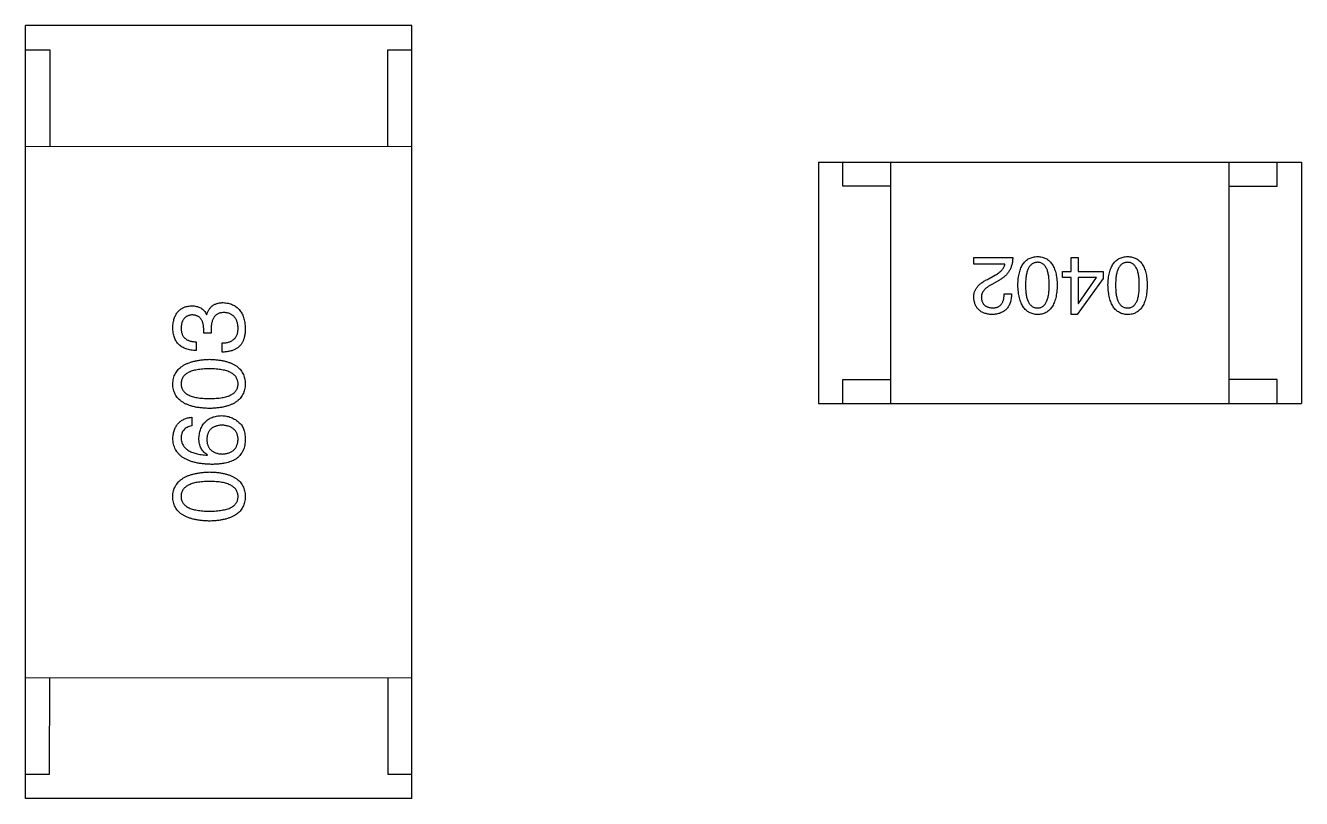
# Model space of a CAD drawing. Header units: millimetres. Extents: x 453.6 to 545.9, y 214.7 to 294.3.
# Drawn here: x 500.444 to 503.087, y 272.461 to 274.061 of the extents above; entities that cross this region are included whole.
import ezdxf

# ---------------------------------------------------------------- set-up
doc = ezdxf.new("R2010")
doc.units = ezdxf.units.MM
doc.header["$LTSCALE"] = 30.734
doc.layers.get('0').update_dxf_attribs({"linetype": 'CONTINUOUS'})

msp = doc.modelspace()

# ---------------------------------------------------------------- linework, layer by layer
at = {"linetype": 'Continuous'}
for p, q in [((500.4442, 272.461), (500.4445, 274.061)), ((501.2445, 274.0609), (500.4445, 274.061)), ((501.2442, 272.4609), (501.2445, 274.0609)), ((500.4445, 274.011), (500.4945, 274.011)), ((500.4945, 274.011), (500.4945, 273.811)), ((501.1945, 273.8109), (501.1945, 274.0109)), ((501.1945, 274.0109), (501.2445, 274.0109)), ((500.4445, 273.811), (501.2445, 273.8109)), ((502.0865, 273.7785), (502.0865, 273.2785)), ((502.0865, 273.7785), (503.0865, 273.7783)), ((502.1365, 273.7284), (502.1365, 273.7784)), ((502.2365, 273.2784), (502.2365, 273.7784)), ((502.9365, 273.2783), (502.9365, 273.7783)), ((503.0365, 273.7283), (503.0365, 273.7783)), ((503.0865, 273.7783), (503.0865, 273.2783)), ((502.2365, 273.7284), (502.1365, 273.7284)), ((502.9365, 273.7283), (503.0365, 273.7283)), ((502.408, 273.567), (502.408, 273.5808)), ((502.408, 273.5808), (502.4887, 273.5807)), ((502.4723, 273.567), (502.408, 273.567)), ((502.6096, 273.5519), (502.6096, 273.5807)), ((502.6096, 273.5807), (502.624, 273.5807)), ((502.624, 273.5807), (502.624, 273.5519)), ((502.4401, 273.5375), (502.4526, 273.5447)), ((502.4611, 273.5342), (502.4454, 273.525)), ((502.5919, 273.5394), (502.5919, 273.5519)), ((502.5919, 273.5519), (502.6096, 273.5519)), ((502.6096, 273.5394), (502.5919, 273.5394)), ((502.6096, 273.4627), (502.6096, 273.5394)), ((502.6758, 273.5374), (502.622, 273.4627)), ((502.624, 273.5519), (502.6758, 273.5519)), ((502.624, 273.5394), (502.624, 273.4856)), ((502.6621, 273.5394), (502.624, 273.5394)), ((502.6247, 273.4856), (502.6621, 273.5394)), ((502.6758, 273.5519), (502.6758, 273.5374)), ((502.4709, 273.5053), (502.486, 273.5053)), ((502.624, 273.4856), (502.6247, 273.4856)), ((500.8189, 273.4628), (500.8197, 273.4628)), ((502.622, 273.4627), (502.6096, 273.4627)), ((500.8132, 273.4243), (500.8132, 273.4341)), ((500.8287, 273.4333), (500.8287, 273.4243)), ((500.7976, 273.4062), (500.7976, 273.3882)), ((500.8287, 273.4243), (500.8132, 273.4243)), ((500.8517, 273.3849), (500.8517, 273.4038)), ((502.1365, 273.2784), (502.1365, 273.3284)), ((502.1365, 273.3284), (502.2365, 273.3284)), ((503.0365, 273.3283), (502.9365, 273.3283)), ((503.0365, 273.2783), (503.0365, 273.3283)), ((502.0865, 273.2785), (503.0865, 273.2783)), ((500.7885, 273.2501), (500.7885, 273.2321)), ((500.8205, 273.1714), (500.8213, 273.1723)), ((500.4443, 272.711), (501.2443, 272.7109)), ((500.4942, 272.511), (500.4943, 272.711)), ((501.1943, 272.7109), (501.1942, 272.5109)), ((500.4442, 272.511), (500.4942, 272.511)), ((501.1942, 272.5109), (501.2442, 272.5109)), ((501.2442, 272.4609), (500.4442, 272.461))]:
    msp.add_line(p, q, dxfattribs=at)
for points, knots in [([(502.4526, 273.5447), (502.454, 273.5455), (502.4567, 273.5471), (502.4604, 273.5496), (502.4636, 273.5523), (502.4664, 273.5551), (502.4686, 273.5579), (502.4703, 273.5608), (502.4716, 273.5638), (502.4721, 273.5659), (502.4723, 273.567)], [0, 0, 0, 0, 0.158292, 0.304606, 0.440272, 0.565336, 0.681745, 0.791834, 0.896966, 1, 1, 1, 1]), ([(502.4887, 273.5807), (502.4886, 273.5794), (502.4885, 273.5768), (502.4881, 273.573), (502.4875, 273.5693), (502.4867, 273.5658), (502.4857, 273.5624), (502.4845, 273.5591), (502.4831, 273.556), (502.4815, 273.553), (502.4797, 273.5502), (502.4776, 273.5475), (502.4754, 273.5449), (502.4729, 273.5425), (502.4703, 273.5402), (502.4674, 273.538), (502.4644, 273.536), (502.4622, 273.5348), (502.4611, 273.5342)], [0, 0, 0, 0, 0.069512, 0.136307, 0.201431, 0.265186, 0.327322, 0.388242, 0.448098, 0.507757, 0.566952, 0.626243, 0.686026, 0.745963, 0.807549, 0.869906, 0.934172, 1, 1, 1, 1]), ([(502.4993, 273.5237), (502.4994, 273.526), (502.4995, 273.5306), (502.5001, 273.5373), (502.501, 273.5434), (502.5022, 273.5492), (502.5037, 273.5544), (502.5055, 273.5593), (502.5076, 273.5637), (502.51, 273.5676), (502.5127, 273.5711), (502.5157, 273.5742), (502.519, 273.5767), (502.5226, 273.5789), (502.5266, 273.5805), (502.5308, 273.5817), (502.5353, 273.5825), (502.5384, 273.5826), (502.54, 273.5827)], [0, 0, 0, 0, 0.08769, 0.170218, 0.24749, 0.319818, 0.387758, 0.451391, 0.511445, 0.568185, 0.622681, 0.67526, 0.726746, 0.778428, 0.830764, 0.884397, 0.940866, 1, 1, 1, 1]), ([(502.54, 273.5709), (502.5389, 273.5708), (502.537, 273.5707), (502.5341, 273.5701), (502.5315, 273.5691), (502.529, 273.5677), (502.5267, 273.566), (502.5247, 273.564), (502.5228, 273.5615), (502.5212, 273.5587), (502.5197, 273.5556), (502.5185, 273.5521), (502.5174, 273.5482), (502.5165, 273.544), (502.5159, 273.5394), (502.5154, 273.5345), (502.5151, 273.5292), (502.515, 273.5256), (502.515, 273.5237)], [0, 0, 0, 0, 0.050879, 0.099377, 0.146973, 0.193618, 0.240619, 0.289461, 0.34047, 0.395283, 0.453059, 0.515633, 0.582666, 0.655287, 0.732971, 0.815933, 0.905166, 1, 1, 1, 1]), ([(502.54, 273.5827), (502.5415, 273.5826), (502.5447, 273.5825), (502.5492, 273.5817), (502.5534, 273.5805), (502.5573, 273.5789), (502.5609, 273.5767), (502.5642, 273.5741), (502.5672, 273.5711), (502.5699, 273.5676), (502.5723, 273.5637), (502.5744, 273.5593), (502.5762, 273.5544), (502.5777, 273.5491), (502.5789, 273.5434), (502.5797, 273.5372), (502.5804, 273.5306), (502.5805, 273.526), (502.5806, 273.5237)], [0, 0, 0, 0, 0.059135, 0.115606, 0.169241, 0.221578, 0.273261, 0.324749, 0.377329, 0.431642, 0.488541, 0.548597, 0.612232, 0.680174, 0.752504, 0.829777, 0.912307, 1, 1, 1, 1]), ([(502.5642, 273.5237), (502.5642, 273.5256), (502.5642, 273.5293), (502.5639, 273.5346), (502.5634, 273.5396), (502.5628, 273.5442), (502.5619, 273.5485), (502.5609, 273.5524), (502.5597, 273.5559), (502.5582, 273.559), (502.5566, 273.5618), (502.5548, 273.5643), (502.5528, 273.5663), (502.5506, 273.568), (502.5482, 273.5693), (502.5456, 273.5702), (502.5428, 273.5708), (502.5409, 273.5709), (502.54, 273.5709)], [0, 0, 0, 0, 0.096457, 0.187288, 0.27178, 0.350132, 0.423455, 0.491343, 0.554037, 0.612253, 0.666313, 0.717038, 0.764921, 0.811214, 0.856775, 0.902988, 0.950234, 1, 1, 1, 1]), ([(502.6858, 273.5237), (502.6859, 273.526), (502.6861, 273.5306), (502.6867, 273.5372), (502.6875, 273.5434), (502.6888, 273.5491), (502.6903, 273.5544), (502.692, 273.5592), (502.6941, 273.5636), (502.6965, 273.5676), (502.6992, 273.5711), (502.7022, 273.5741), (502.7055, 273.5767), (502.7092, 273.5788), (502.7131, 273.5805), (502.7173, 273.5817), (502.7218, 273.5825), (502.7249, 273.5826), (502.7265, 273.5827)], [0, 0, 0, 0, 0.08769, 0.170218, 0.24749, 0.319818, 0.387758, 0.451391, 0.511445, 0.568185, 0.622681, 0.67526, 0.726746, 0.778428, 0.830764, 0.884397, 0.940866, 1, 1, 1, 1]), ([(502.7265, 273.5709), (502.7255, 273.5708), (502.7235, 273.5707), (502.7206, 273.5701), (502.718, 273.5691), (502.7155, 273.5677), (502.7133, 273.566), (502.7112, 273.5639), (502.7094, 273.5615), (502.7077, 273.5587), (502.7062, 273.5555), (502.705, 273.552), (502.7039, 273.5482), (502.703, 273.544), (502.7024, 273.5394), (502.7019, 273.5345), (502.7016, 273.5292), (502.7016, 273.5255), (502.7015, 273.5237)], [0, 0, 0, 0, 0.050879, 0.099377, 0.146973, 0.193618, 0.240619, 0.289461, 0.34047, 0.395283, 0.453059, 0.515633, 0.582666, 0.655287, 0.732971, 0.815933, 0.905166, 1, 1, 1, 1]), ([(502.7265, 273.5827), (502.7281, 273.5826), (502.7312, 273.5824), (502.7357, 273.5817), (502.7399, 273.5805), (502.7438, 273.5788), (502.7474, 273.5767), (502.7507, 273.5741), (502.7537, 273.5711), (502.7564, 273.5676), (502.7588, 273.5636), (502.7609, 273.5592), (502.7627, 273.5544), (502.7642, 273.5491), (502.7654, 273.5434), (502.7663, 273.5372), (502.7669, 273.5306), (502.767, 273.526), (502.7671, 273.5236)], [0, 0, 0, 0, 0.059135, 0.115606, 0.169241, 0.221578, 0.273261, 0.324749, 0.377329, 0.431642, 0.488541, 0.548597, 0.612232, 0.680174, 0.752504, 0.829777, 0.912307, 1, 1, 1, 1]), ([(502.7507, 273.5236), (502.7507, 273.5255), (502.7507, 273.5292), (502.7504, 273.5346), (502.7499, 273.5396), (502.7493, 273.5442), (502.7484, 273.5484), (502.7474, 273.5523), (502.7462, 273.5559), (502.7447, 273.559), (502.7431, 273.5618), (502.7414, 273.5642), (502.7393, 273.5663), (502.7371, 273.5679), (502.7348, 273.5693), (502.7322, 273.5702), (502.7294, 273.5707), (502.7275, 273.5708), (502.7265, 273.5709)], [0, 0, 0, 0, 0.096457, 0.187288, 0.27178, 0.350132, 0.423455, 0.491343, 0.554037, 0.612253, 0.666313, 0.717038, 0.764921, 0.811214, 0.856775, 0.902988, 0.950234, 1, 1, 1, 1]), ([(502.408, 273.4981), (502.408, 273.4991), (502.4079, 273.5011), (502.4082, 273.504), (502.4087, 273.5069), (502.4094, 273.5097), (502.4105, 273.5124), (502.4119, 273.5151), (502.4135, 273.5177), (502.4154, 273.5201), (502.4175, 273.5226), (502.4199, 273.5249), (502.4226, 273.5272), (502.4256, 273.5294), (502.4288, 273.5316), (502.4323, 273.5336), (502.4361, 273.5356), (502.4388, 273.5368), (502.4401, 273.5375)], [0, 0, 0, 0, 0.055083, 0.109453, 0.162685, 0.21614, 0.26961, 0.324284, 0.380202, 0.437433, 0.497084, 0.559152, 0.624288, 0.692446, 0.763862, 0.838743, 0.917269, 1, 1, 1, 1]), ([(502.4454, 273.525), (502.4444, 273.5245), (502.4426, 273.5236), (502.44, 273.5221), (502.4376, 273.5205), (502.4354, 273.5189), (502.4334, 273.5173), (502.4316, 273.5157), (502.4299, 273.514), (502.4285, 273.5123), (502.4272, 273.5105), (502.4261, 273.5088), (502.4253, 273.5069), (502.4245, 273.5051), (502.4241, 273.5032), (502.4237, 273.5013), (502.4236, 273.4994), (502.4237, 273.4981), (502.4237, 273.4975)], [0, 0, 0, 0, 0.084365, 0.165386, 0.24176, 0.314729, 0.38433, 0.449952, 0.513164, 0.5734, 0.630824, 0.68644, 0.740136, 0.792605, 0.844515, 0.896112, 0.947763, 1, 1, 1, 1]), ([(502.486, 273.5053), (502.486, 273.5037), (502.4858, 273.5004), (502.4853, 273.4957), (502.4845, 273.4913), (502.4833, 273.4872), (502.4819, 273.4834), (502.4801, 273.48), (502.478, 273.4768), (502.4756, 273.474), (502.4729, 273.4714), (502.4698, 273.4692), (502.4665, 273.4674), (502.4629, 273.4658), (502.4589, 273.4645), (502.4547, 273.4636), (502.4501, 273.4629), (502.447, 273.4628), (502.4454, 273.4627)], [0, 0, 0, 0, 0.074935, 0.145873, 0.212498, 0.27598, 0.33603, 0.394042, 0.450372, 0.505546, 0.560812, 0.616481, 0.673265, 0.732328, 0.7938, 0.858943, 0.92718, 1, 1, 1, 1]), ([(502.4473, 273.4765), (502.4483, 273.4765), (502.4501, 273.4766), (502.4527, 273.4769), (502.4551, 273.4775), (502.4574, 273.4782), (502.4595, 273.4793), (502.4614, 273.4805), (502.4632, 273.482), (502.4647, 273.4837), (502.4662, 273.4856), (502.4674, 273.4878), (502.4684, 273.4902), (502.4693, 273.4928), (502.47, 273.4956), (502.4705, 273.4986), (502.4708, 273.5019), (502.4709, 273.5042), (502.4709, 273.5053)], [0, 0, 0, 0, 0.065945, 0.127767, 0.186553, 0.242898, 0.297728, 0.351599, 0.404854, 0.459191, 0.515338, 0.573322, 0.634405, 0.698538, 0.767039, 0.84022, 0.917406, 1, 1, 1, 1]), ([(502.5399, 273.4627), (502.5384, 273.4628), (502.5353, 273.463), (502.5309, 273.4638), (502.5267, 273.4652), (502.5229, 273.4669), (502.5193, 273.4691), (502.516, 273.4718), (502.513, 273.475), (502.5103, 273.4786), (502.5079, 273.4827), (502.5058, 273.4872), (502.504, 273.4922), (502.5025, 273.4976), (502.5012, 273.5035), (502.5003, 273.5098), (502.4996, 273.5166), (502.4994, 273.5213), (502.4993, 273.5237)], [0, 0, 0, 0, 0.057415, 0.112361, 0.16496, 0.216437, 0.267441, 0.318839, 0.371478, 0.426325, 0.483626, 0.544235, 0.608673, 0.677374, 0.750405, 0.828394, 0.911525, 1, 1, 1, 1]), ([(502.515, 273.5237), (502.515, 273.5218), (502.5151, 273.5181), (502.5154, 273.5127), (502.5158, 273.5077), (502.5165, 273.5031), (502.5174, 273.4989), (502.5184, 273.495), (502.5197, 273.4915), (502.5211, 273.4883), (502.5228, 273.4855), (502.5247, 273.4831), (502.5267, 273.4811), (502.529, 273.4794), (502.5314, 273.4781), (502.5341, 273.4771), (502.537, 273.4766), (502.5389, 273.4765), (502.5399, 273.4765)], [0, 0, 0, 0, 0.095719, 0.185854, 0.269738, 0.347952, 0.420315, 0.487894, 0.550245, 0.608186, 0.662454, 0.713283, 0.761375, 0.808209, 0.854301, 0.901312, 0.949396, 1, 1, 1, 1]), ([(502.5399, 273.4765), (502.5409, 273.4765), (502.5428, 273.4766), (502.5456, 273.4771), (502.5482, 273.478), (502.5506, 273.4794), (502.5528, 273.4811), (502.5548, 273.4831), (502.5566, 273.4855), (502.5582, 273.4883), (502.5596, 273.4915), (502.5609, 273.495), (502.5619, 273.4989), (502.5628, 273.5031), (502.5634, 273.5077), (502.5639, 273.5127), (502.5642, 273.5181), (502.5642, 273.5218), (502.5642, 273.5237)], [0, 0, 0, 0, 0.049764, 0.097007, 0.143217, 0.188577, 0.235116, 0.282997, 0.333719, 0.387776, 0.445989, 0.508679, 0.576563, 0.649481, 0.728235, 0.812722, 0.903548, 1, 1, 1, 1]), ([(502.5806, 273.5237), (502.5805, 273.5212), (502.5804, 273.5165), (502.5797, 273.5097), (502.5789, 273.5033), (502.5776, 273.4974), (502.5762, 273.4919), (502.5744, 273.4869), (502.5723, 273.4824), (502.5699, 273.4783), (502.5672, 273.4747), (502.5642, 273.4715), (502.5609, 273.4689), (502.5573, 273.4667), (502.5533, 273.465), (502.5491, 273.4637), (502.5446, 273.4629), (502.5415, 273.4628), (502.5399, 273.4627)], [0, 0, 0, 0, 0.088823, 0.172287, 0.250296, 0.323438, 0.392244, 0.456221, 0.516635, 0.573871, 0.628, 0.680335, 0.731489, 0.782557, 0.834044, 0.886738, 0.942089, 1, 1, 1, 1]), ([(502.7265, 273.4627), (502.7249, 273.4628), (502.7218, 273.4629), (502.7174, 273.4638), (502.7132, 273.4651), (502.7094, 273.4669), (502.7058, 273.4691), (502.7025, 273.4718), (502.6995, 273.475), (502.6968, 273.4786), (502.6944, 273.4827), (502.6923, 273.4872), (502.6905, 273.4921), (502.689, 273.4976), (502.6878, 273.5035), (502.6868, 273.5098), (502.6861, 273.5166), (502.6859, 273.5212), (502.6858, 273.5237)], [0, 0, 0, 0, 0.057415, 0.112361, 0.16496, 0.216437, 0.267441, 0.318839, 0.371478, 0.426325, 0.483626, 0.544235, 0.608673, 0.677374, 0.750405, 0.828394, 0.911525, 1, 1, 1, 1]), ([(502.7015, 273.5237), (502.7016, 273.5218), (502.7016, 273.5181), (502.7019, 273.5127), (502.7024, 273.5077), (502.703, 273.5031), (502.7039, 273.4988), (502.705, 273.495), (502.7062, 273.4914), (502.7077, 273.4883), (502.7094, 273.4855), (502.7112, 273.4831), (502.7133, 273.481), (502.7155, 273.4793), (502.718, 273.478), (502.7206, 273.4771), (502.7235, 273.4766), (502.7254, 273.4765), (502.7265, 273.4764)], [0, 0, 0, 0, 0.095719, 0.185854, 0.269738, 0.347952, 0.420315, 0.487894, 0.550245, 0.608186, 0.662454, 0.713283, 0.761375, 0.808209, 0.854301, 0.901312, 0.949396, 1, 1, 1, 1]), ([(502.7265, 273.4764), (502.7274, 273.4765), (502.7294, 273.4766), (502.7321, 273.4771), (502.7347, 273.478), (502.7371, 273.4793), (502.7393, 273.481), (502.7413, 273.4831), (502.7431, 273.4855), (502.7447, 273.4883), (502.7462, 273.4914), (502.7474, 273.4949), (502.7484, 273.4988), (502.7493, 273.5031), (502.7499, 273.5077), (502.7504, 273.5127), (502.7507, 273.518), (502.7507, 273.5217), (502.7507, 273.5236)], [0, 0, 0, 0, 0.049764, 0.097007, 0.143217, 0.188577, 0.235116, 0.282997, 0.333719, 0.387776, 0.445989, 0.508679, 0.576563, 0.649481, 0.728235, 0.812722, 0.903548, 1, 1, 1, 1]), ([(502.7671, 273.5236), (502.767, 273.5212), (502.7669, 273.5165), (502.7663, 273.5096), (502.7654, 273.5032), (502.7642, 273.4973), (502.7627, 273.4919), (502.7609, 273.4869), (502.7588, 273.4823), (502.7564, 273.4783), (502.7537, 273.4746), (502.7507, 273.4715), (502.7474, 273.4688), (502.7438, 273.4666), (502.7399, 273.4649), (502.7357, 273.4636), (502.7312, 273.4629), (502.728, 273.4627), (502.7265, 273.4627)], [0, 0, 0, 0, 0.088823, 0.172287, 0.250296, 0.323438, 0.392244, 0.456221, 0.516635, 0.573871, 0.628, 0.680335, 0.731489, 0.782557, 0.834044, 0.886738, 0.942089, 1, 1, 1, 1]), ([(500.7492, 273.4357), (500.7493, 273.4375), (500.7495, 273.4408), (500.7502, 273.4457), (500.751, 273.4502), (500.7522, 273.4545), (500.7536, 273.4584), (500.7553, 273.462), (500.7573, 273.4654), (500.7596, 273.4683), (500.7622, 273.471), (500.765, 273.4734), (500.7681, 273.4754), (500.7715, 273.4772), (500.7752, 273.4786), (500.7791, 273.4796), (500.7834, 273.4804), (500.7863, 273.4807), (500.7878, 273.4808)], [0, 0, 0, 0, 0.077845, 0.151584, 0.221397, 0.287366, 0.350104, 0.410398, 0.467998, 0.524388, 0.579979, 0.635152, 0.690917, 0.747936, 0.806661, 0.867861, 0.932479, 1, 1, 1, 1]), ([(500.7878, 273.4808), (500.7896, 273.4808), (500.7931, 273.4807), (500.7982, 273.4798), (500.8029, 273.4784), (500.8071, 273.4764), (500.8108, 273.4739), (500.814, 273.4707), (500.8168, 273.467), (500.8182, 273.4642), (500.8189, 273.4628)], [0, 0, 0, 0, 0.143686, 0.277942, 0.40333, 0.521785, 0.638573, 0.755208, 0.874773, 1, 1, 1, 1]), ([(500.8197, 273.4628), (500.82, 273.4638), (500.8207, 273.4657), (500.8218, 273.4685), (500.8231, 273.4711), (500.8245, 273.4735), (500.8262, 273.4757), (500.8279, 273.4778), (500.8298, 273.4796), (500.8318, 273.4813), (500.834, 273.4827), (500.8363, 273.484), (500.8388, 273.485), (500.8414, 273.4858), (500.8442, 273.4866), (500.8471, 273.487), (500.8502, 273.4873), (500.8523, 273.4874), (500.8533, 273.4874)], [0, 0, 0, 0, 0.069445, 0.136039, 0.200011, 0.261745, 0.322328, 0.381403, 0.438864, 0.496655, 0.554398, 0.612391, 0.672266, 0.733005, 0.79604, 0.861293, 0.928785, 1, 1, 1, 1]), ([(500.8533, 273.4874), (500.8551, 273.4872), (500.8586, 273.487), (500.8637, 273.4861), (500.8684, 273.4848), (500.8728, 273.4832), (500.8768, 273.4812), (500.8806, 273.4788), (500.884, 273.476), (500.887, 273.4729), (500.8897, 273.4693), (500.8921, 273.4654), (500.8942, 273.4611), (500.8958, 273.4564), (500.8972, 273.4514), (500.8983, 273.4459), (500.8989, 273.4401), (500.8991, 273.4361), (500.8992, 273.4341)], [0, 0, 0, 0, 0.068236, 0.132937, 0.194125, 0.253174, 0.310181, 0.365986, 0.421096, 0.476216, 0.532352, 0.590232, 0.649824, 0.71274, 0.778406, 0.848058, 0.921922, 1, 1, 1, 1]), ([(502.4454, 273.4627), (502.4439, 273.4628), (502.4411, 273.463), (502.4371, 273.4636), (502.4333, 273.4645), (502.4298, 273.4656), (502.4265, 273.4669), (502.4235, 273.4686), (502.4208, 273.4704), (502.4183, 273.4725), (502.416, 273.4749), (502.4141, 273.4774), (502.4124, 273.4803), (502.411, 273.4834), (502.4098, 273.4867), (502.4089, 273.4903), (502.4083, 273.4941), (502.4081, 273.4968), (502.408, 273.4981)], [0, 0, 0, 0, 0.074847, 0.14558, 0.212628, 0.276599, 0.337792, 0.396608, 0.453638, 0.509854, 0.565589, 0.621545, 0.678777, 0.737222, 0.798388, 0.862259, 0.929312, 1, 1, 1, 1]), ([(502.4237, 273.4975), (502.4238, 273.4967), (502.4239, 273.495), (502.4243, 273.4927), (502.4249, 273.4906), (502.4256, 273.4885), (502.4266, 273.4867), (502.4276, 273.485), (502.4289, 273.4834), (502.4302, 273.482), (502.4318, 273.4808), (502.4336, 273.4797), (502.4355, 273.4788), (502.4375, 273.478), (502.4397, 273.4774), (502.4421, 273.4769), (502.4447, 273.4766), (502.4464, 273.4765), (502.4473, 273.4765)], [0, 0, 0, 0, 0.069456, 0.136175, 0.198596, 0.258993, 0.316838, 0.37342, 0.428889, 0.48454, 0.540119, 0.597644, 0.65702, 0.718534, 0.783117, 0.851564, 0.923888, 1, 1, 1, 1]), ([(500.7894, 273.462), (500.7885, 273.4619), (500.7868, 273.4617), (500.7842, 273.4612), (500.7819, 273.4606), (500.7797, 273.4597), (500.7776, 273.4587), (500.7758, 273.4574), (500.7741, 273.456), (500.7726, 273.4544), (500.7712, 273.4526), (500.77, 273.4506), (500.769, 273.4485), (500.7681, 273.4461), (500.7675, 273.4436), (500.767, 273.4409), (500.7666, 273.438), (500.7665, 273.436), (500.7664, 273.4349)], [0, 0, 0, 0, 0.067655, 0.132224, 0.194132, 0.253145, 0.309858, 0.366002, 0.421361, 0.47702, 0.532632, 0.590536, 0.65067, 0.713258, 0.779588, 0.848803, 0.921949, 1, 1, 1, 1]), ([(500.8132, 273.4341), (500.8131, 273.4352), (500.813, 273.4373), (500.8127, 273.4404), (500.8121, 273.4433), (500.8114, 273.446), (500.8106, 273.4484), (500.8095, 273.4507), (500.8083, 273.4527), (500.8069, 273.4546), (500.8053, 273.4563), (500.8035, 273.4577), (500.8016, 273.459), (500.7995, 273.46), (500.7972, 273.4608), (500.7948, 273.4614), (500.7921, 273.4618), (500.7903, 273.4619), (500.7894, 273.462)], [0, 0, 0, 0, 0.079415, 0.154091, 0.22508, 0.29186, 0.355026, 0.415127, 0.472418, 0.528511, 0.583551, 0.638361, 0.693547, 0.750023, 0.807857, 0.868401, 0.932259, 1, 1, 1, 1]), ([(500.8558, 273.4669), (500.8547, 273.4669), (500.8526, 273.4668), (500.8495, 273.4664), (500.8466, 273.4657), (500.844, 273.4648), (500.8415, 273.4637), (500.8393, 273.4622), (500.8373, 273.4605), (500.8355, 273.4585), (500.8339, 273.4562), (500.8325, 273.4537), (500.8313, 273.451), (500.8304, 273.4479), (500.8296, 273.4446), (500.8291, 273.4411), (500.8288, 273.4373), (500.8287, 273.4346), (500.8287, 273.4333)], [0, 0, 0, 0, 0.066518, 0.129194, 0.188613, 0.245254, 0.300032, 0.353805, 0.407079, 0.461108, 0.516272, 0.574141, 0.634837, 0.699275, 0.767504, 0.840272, 0.917505, 1, 1, 1, 1]), ([(500.8845, 273.4349), (500.8844, 273.4361), (500.8842, 273.4385), (500.8837, 273.442), (500.883, 273.4452), (500.8821, 273.4482), (500.8811, 273.451), (500.8797, 273.4536), (500.8782, 273.456), (500.8765, 273.4581), (500.8746, 273.46), (500.8725, 273.4617), (500.8702, 273.4631), (500.8677, 273.4643), (500.865, 273.4653), (500.8621, 273.4661), (500.859, 273.4666), (500.8569, 273.4668), (500.8558, 273.4669)], [0, 0, 0, 0, 0.076694, 0.149502, 0.218019, 0.283183, 0.345589, 0.405199, 0.462852, 0.519478, 0.575313, 0.630559, 0.687006, 0.744638, 0.804006, 0.866059, 0.931486, 1, 1, 1, 1]), ([(500.7976, 273.3882), (500.7957, 273.3883), (500.7919, 273.3884), (500.7865, 273.389), (500.7815, 273.39), (500.7768, 273.3914), (500.7725, 273.3931), (500.7685, 273.3952), (500.7649, 273.3976), (500.7617, 273.4004), (500.7588, 273.4036), (500.7563, 273.4071), (500.7542, 273.411), (500.7525, 273.4153), (500.7511, 273.4199), (500.7501, 273.4249), (500.7494, 273.4302), (500.7493, 273.4339), (500.7492, 273.4357)], [0, 0, 0, 0, 0.074804, 0.144899, 0.211458, 0.274554, 0.334363, 0.392059, 0.448123, 0.503024, 0.558154, 0.613471, 0.670844, 0.729926, 0.792003, 0.857405, 0.926768, 1, 1, 1, 1]), ([(500.7664, 273.4349), (500.7665, 273.4338), (500.7665, 273.4316), (500.7669, 273.4284), (500.7675, 273.4255), (500.7683, 273.4227), (500.7694, 273.4201), (500.7708, 273.4178), (500.7723, 273.4157), (500.7742, 273.4138), (500.7763, 273.4121), (500.7786, 273.4106), (500.7812, 273.4093), (500.784, 273.4083), (500.787, 273.4074), (500.7904, 273.4068), (500.7939, 273.4064), (500.7963, 273.4063), (500.7976, 273.4062)], [0, 0, 0, 0, 0.069877, 0.136363, 0.198671, 0.257968, 0.315462, 0.370709, 0.425568, 0.479847, 0.535753, 0.592303, 0.651386, 0.713311, 0.778642, 0.84836, 0.921866, 1, 1, 1, 1]), ([(500.8517, 273.4038), (500.853, 273.4038), (500.8556, 273.4039), (500.8593, 273.4044), (500.8628, 273.405), (500.866, 273.4059), (500.869, 273.4071), (500.8717, 273.4085), (500.8741, 273.4101), (500.8763, 273.4119), (500.8782, 273.414), (500.8799, 273.4163), (500.8813, 273.4188), (500.8825, 273.4216), (500.8834, 273.4246), (500.884, 273.4278), (500.8844, 273.4313), (500.8845, 273.4337), (500.8845, 273.4349)], [0, 0, 0, 0, 0.07723, 0.149593, 0.217944, 0.282232, 0.34411, 0.402297, 0.458791, 0.513966, 0.568538, 0.623291, 0.679957, 0.737243, 0.798142, 0.86118, 0.928728, 1, 1, 1, 1]), ([(500.8992, 273.4341), (500.8992, 273.4327), (500.8992, 273.43), (500.899, 273.426), (500.8986, 273.4223), (500.898, 273.4188), (500.8974, 273.4155), (500.8965, 273.4125), (500.8955, 273.4096), (500.8947, 273.4079), (500.8943, 273.407)], [0, 0, 0, 0, 0.15115, 0.29371, 0.429149, 0.55661, 0.677302, 0.791017, 0.898045, 1, 1, 1, 1]), ([(500.8943, 273.407), (500.8939, 273.4062), (500.8931, 273.4044), (500.8915, 273.402), (500.8899, 273.3997), (500.888, 273.3976), (500.8859, 273.3957), (500.8837, 273.3939), (500.8813, 273.3923), (500.8787, 273.3908), (500.876, 273.3895), (500.873, 273.3883), (500.8699, 273.3874), (500.8666, 273.3866), (500.8631, 273.3859), (500.8595, 273.3854), (500.8556, 273.3851), (500.853, 273.385), (500.8517, 273.3849)], [0, 0, 0, 0, 0.056906, 0.113264, 0.168825, 0.223843, 0.279195, 0.335267, 0.392098, 0.450414, 0.51054, 0.572219, 0.636652, 0.703156, 0.773102, 0.845505, 0.921063, 1, 1, 1, 1]), ([(500.7492, 273.3192), (500.7493, 273.3211), (500.7496, 273.325), (500.7506, 273.3305), (500.7523, 273.3357), (500.7545, 273.3405), (500.7573, 273.345), (500.7606, 273.3491), (500.7646, 273.3528), (500.7691, 273.3562), (500.7742, 273.3592), (500.7798, 273.3618), (500.7861, 273.3641), (500.7928, 273.366), (500.8002, 273.3675), (500.8081, 273.3687), (500.8166, 273.3696), (500.8224, 273.3698), (500.8254, 273.37)], [0, 0, 0, 0, 0.057415, 0.112361, 0.16496, 0.216437, 0.267441, 0.318839, 0.371478, 0.426325, 0.483626, 0.544235, 0.608673, 0.677374, 0.750405, 0.828394, 0.911525, 1, 1, 1, 1]), ([(500.8254, 273.3503), (500.8231, 273.3503), (500.8184, 273.3502), (500.8118, 273.3499), (500.8055, 273.3493), (500.7997, 273.3484), (500.7944, 273.3474), (500.7896, 273.346), (500.7852, 273.3445), (500.7812, 273.3427), (500.7778, 273.3405), (500.7747, 273.3383), (500.7722, 273.3357), (500.77, 273.3329), (500.7684, 273.3298), (500.7672, 273.3264), (500.7666, 273.3229), (500.7665, 273.3204), (500.7664, 273.3192)], [0, 0, 0, 0, 0.095719, 0.185854, 0.269738, 0.347952, 0.420315, 0.487894, 0.550245, 0.608186, 0.662454, 0.713283, 0.761375, 0.808209, 0.854301, 0.901312, 0.949396, 1, 1, 1, 1]), ([(500.8254, 273.37), (500.8284, 273.3699), (500.8341, 273.3697), (500.8424, 273.3689), (500.8501, 273.3678), (500.8573, 273.3663), (500.8639, 273.3644), (500.8699, 273.3622), (500.8754, 273.3596), (500.8804, 273.3566), (500.8847, 273.3532), (500.8885, 273.3495), (500.8918, 273.3453), (500.8944, 273.3408), (500.8965, 273.3359), (500.898, 273.3306), (500.8989, 273.325), (500.8991, 273.3211), (500.8992, 273.3191)], [0, 0, 0, 0, 0.08769, 0.170218, 0.24749, 0.319818, 0.387758, 0.451391, 0.511445, 0.568185, 0.622681, 0.67526, 0.726746, 0.778428, 0.830764, 0.884397, 0.940866, 1, 1, 1, 1]), ([(500.8845, 273.3191), (500.8844, 273.3204), (500.8842, 273.3229), (500.8835, 273.3264), (500.8822, 273.3298), (500.8805, 273.3328), (500.8784, 273.3357), (500.8758, 273.3382), (500.8727, 273.3405), (500.8692, 273.3426), (500.8653, 273.3445), (500.8609, 273.346), (500.8561, 273.3474), (500.8508, 273.3484), (500.8451, 273.3493), (500.839, 273.3499), (500.8323, 273.3502), (500.8278, 273.3503), (500.8254, 273.3503)], [0, 0, 0, 0, 0.050879, 0.099377, 0.146973, 0.193618, 0.240619, 0.289461, 0.34047, 0.395283, 0.453059, 0.515633, 0.582666, 0.655287, 0.732971, 0.815933, 0.905166, 1, 1, 1, 1]), ([(500.8254, 273.2683), (500.8224, 273.2684), (500.8165, 273.2686), (500.8079, 273.2694), (500.7999, 273.2705), (500.7925, 273.272), (500.7857, 273.2739), (500.7795, 273.2761), (500.7738, 273.2787), (500.7687, 273.2817), (500.7642, 273.2851), (500.7603, 273.2889), (500.7569, 273.293), (500.7542, 273.2975), (500.752, 273.3024), (500.7504, 273.3077), (500.7495, 273.3133), (500.7493, 273.3172), (500.7492, 273.3192)], [0, 0, 0, 0, 0.088823, 0.172287, 0.250296, 0.323438, 0.392244, 0.456221, 0.516635, 0.573871, 0.628, 0.680335, 0.731489, 0.782557, 0.834044, 0.886738, 0.942089, 1, 1, 1, 1]), ([(500.7664, 273.3192), (500.7665, 273.3179), (500.7666, 273.3155), (500.7672, 273.3121), (500.7684, 273.3088), (500.77, 273.3058), (500.7722, 273.3031), (500.7747, 273.3006), (500.7777, 273.2983), (500.7812, 273.2963), (500.7852, 273.2945), (500.7896, 273.293), (500.7944, 273.2917), (500.7997, 273.2906), (500.8055, 273.2898), (500.8117, 273.2893), (500.8184, 273.2889), (500.8231, 273.2888), (500.8254, 273.2888)], [0, 0, 0, 0, 0.049764, 0.097007, 0.143217, 0.188577, 0.235116, 0.282997, 0.333719, 0.387776, 0.445989, 0.508679, 0.576563, 0.649481, 0.728235, 0.812722, 0.903548, 1, 1, 1, 1]), ([(500.8254, 273.2888), (500.8278, 273.2888), (500.8324, 273.2889), (500.8391, 273.2893), (500.8454, 273.2898), (500.8511, 273.2906), (500.8564, 273.2917), (500.8613, 273.293), (500.8657, 273.2945), (500.8696, 273.2963), (500.8731, 273.2983), (500.8762, 273.3005), (500.8787, 273.3031), (500.8808, 273.3058), (500.8825, 273.3088), (500.8836, 273.312), (500.8843, 273.3155), (500.8844, 273.3179), (500.8845, 273.3191)], [0, 0, 0, 0, 0.096457, 0.187288, 0.27178, 0.350132, 0.423455, 0.491343, 0.554037, 0.612253, 0.666313, 0.717038, 0.764921, 0.811214, 0.856775, 0.902988, 0.950234, 1, 1, 1, 1]), ([(500.8992, 273.3191), (500.8991, 273.3172), (500.8989, 273.3133), (500.898, 273.3076), (500.8965, 273.3024), (500.8944, 273.2975), (500.8917, 273.293), (500.8885, 273.2888), (500.8847, 273.2851), (500.8803, 273.2817), (500.8754, 273.2787), (500.8699, 273.2761), (500.8639, 273.2739), (500.8573, 273.272), (500.8501, 273.2705), (500.8424, 273.2694), (500.8341, 273.2686), (500.8284, 273.2684), (500.8254, 273.2683)], [0, 0, 0, 0, 0.059135, 0.115606, 0.169241, 0.221578, 0.273261, 0.324749, 0.377329, 0.431642, 0.488541, 0.548597, 0.612232, 0.680174, 0.752504, 0.829777, 0.912307, 1, 1, 1, 1]), ([(500.7492, 273.2067), (500.7493, 273.2083), (500.7496, 273.2114), (500.7503, 273.2159), (500.7512, 273.2202), (500.7525, 273.2241), (500.754, 273.2278), (500.7558, 273.2313), (500.7579, 273.2344), (500.7602, 273.2373), (500.7628, 273.2399), (500.7657, 273.2421), (500.7688, 273.2442), (500.7723, 273.246), (500.7759, 273.2474), (500.7799, 273.2486), (500.7841, 273.2496), (500.787, 273.2499), (500.7885, 273.2501)], [0, 0, 0, 0, 0.073784, 0.144317, 0.211047, 0.274818, 0.336501, 0.395724, 0.453465, 0.510016, 0.566585, 0.622844, 0.680328, 0.739335, 0.800408, 0.863904, 0.93053, 1, 1, 1, 1]), ([(500.8033, 273.2067), (500.8035, 273.2085), (500.8038, 273.2121), (500.8047, 273.2172), (500.8058, 273.222), (500.8074, 273.2265), (500.8092, 273.2306), (500.8113, 273.2344), (500.8138, 273.2378), (500.8166, 273.2409), (500.8196, 273.2437), (500.8231, 273.2461), (500.8268, 273.2482), (500.8308, 273.25), (500.8352, 273.2513), (500.8399, 273.2524), (500.8448, 273.2531), (500.8483, 273.2533), (500.85, 273.2534)], [0, 0, 0, 0, 0.074228, 0.144548, 0.211288, 0.274576, 0.335162, 0.393915, 0.450599, 0.506657, 0.562409, 0.618617, 0.676096, 0.735061, 0.79654, 0.860906, 0.928473, 1, 1, 1, 1]), ([(500.85, 273.2534), (500.8518, 273.2533), (500.8552, 273.2532), (500.8603, 273.2526), (500.8652, 273.2514), (500.8699, 273.2498), (500.8745, 273.2477), (500.8788, 273.2452), (500.883, 273.2421), (500.8856, 273.2398), (500.8869, 273.2386)], [0, 0, 0, 0, 0.12904, 0.253809, 0.377066, 0.499122, 0.621469, 0.744665, 0.870607, 1, 1, 1, 1]), ([(500.7885, 273.2321), (500.7868, 273.2317), (500.7835, 273.231), (500.7789, 273.2291), (500.775, 273.2268), (500.7718, 273.2238), (500.7694, 273.2203), (500.7676, 273.2162), (500.7666, 273.2116), (500.7665, 273.2084), (500.7664, 273.2067)], [0, 0, 0, 0, 0.1439, 0.274233, 0.394478, 0.509388, 0.621911, 0.738504, 0.863414, 1, 1, 1, 1]), ([(500.8508, 273.2337), (500.8496, 273.2336), (500.8472, 273.2335), (500.8438, 273.233), (500.8405, 273.2322), (500.8375, 273.2313), (500.8348, 273.2302), (500.8322, 273.2289), (500.8299, 273.2273), (500.8278, 273.2256), (500.826, 273.2236), (500.8244, 273.2215), (500.823, 273.2191), (500.8219, 273.2165), (500.821, 273.2137), (500.8203, 273.2107), (500.8198, 273.2075), (500.8197, 273.2053), (500.8197, 273.2042)], [0, 0, 0, 0, 0.076288, 0.14871, 0.216387, 0.281386, 0.342528, 0.402111, 0.4591, 0.514852, 0.569974, 0.625644, 0.682226, 0.740156, 0.800362, 0.863471, 0.930116, 1, 1, 1, 1]), ([(500.8844, 273.205), (500.8843, 273.2061), (500.8842, 273.2083), (500.8836, 273.2114), (500.8828, 273.2143), (500.8818, 273.217), (500.8805, 273.2195), (500.879, 273.2218), (500.8772, 273.2239), (500.8752, 273.2258), (500.873, 273.2275), (500.8705, 273.229), (500.8678, 273.2303), (500.8649, 273.2314), (500.8617, 273.2323), (500.8583, 273.2329), (500.8547, 273.2335), (500.8521, 273.2336), (500.8508, 273.2337)], [0, 0, 0, 0, 0.066682, 0.130303, 0.190802, 0.248749, 0.30534, 0.361219, 0.415721, 0.471765, 0.528279, 0.586428, 0.64659, 0.710143, 0.776461, 0.846692, 0.921137, 1, 1, 1, 1]), ([(500.8869, 273.2386), (500.888, 273.2377), (500.8901, 273.2358), (500.8927, 273.2323), (500.8949, 273.2284), (500.8966, 273.224), (500.898, 273.2191), (500.8988, 273.2138), (500.8993, 273.2079), (500.8992, 273.2039), (500.8992, 273.2017)], [0, 0, 0, 0, 0.105033, 0.21147, 0.321511, 0.438526, 0.563605, 0.698055, 0.843218, 1, 1, 1, 1]), ([(500.8287, 273.1526), (500.8255, 273.1527), (500.8194, 273.1529), (500.8106, 273.1537), (500.8023, 273.1549), (500.7947, 273.1565), (500.7876, 273.1584), (500.7811, 273.1608), (500.7752, 273.1636), (500.7699, 273.1668), (500.7652, 273.1704), (500.7611, 273.1744), (500.7575, 273.1788), (500.7547, 273.1836), (500.7524, 273.1888), (500.7507, 273.1944), (500.7496, 273.2004), (500.7493, 273.2046), (500.7492, 273.2067)], [0, 0, 0, 0, 0.087517, 0.169686, 0.246944, 0.319347, 0.387088, 0.450961, 0.511075, 0.567974, 0.622351, 0.675039, 0.726853, 0.778688, 0.83093, 0.884738, 0.941043, 1, 1, 1, 1]), ([(500.7664, 273.2067), (500.7665, 273.2054), (500.7667, 273.2028), (500.7676, 273.1992), (500.7687, 273.1957), (500.7704, 273.1925), (500.7723, 273.1894), (500.7747, 273.1867), (500.7776, 273.1841), (500.7807, 273.1818), (500.7843, 273.1797), (500.7884, 273.1778), (500.7927, 273.1762), (500.7975, 273.1748), (500.8027, 273.1736), (500.8083, 273.1726), (500.8143, 273.1719), (500.8184, 273.1716), (500.8205, 273.1714)], [0, 0, 0, 0, 0.054741, 0.107075, 0.158339, 0.208382, 0.258772, 0.310045, 0.362765, 0.417822, 0.475982, 0.537466, 0.602901, 0.673037, 0.747247, 0.826291, 0.910782, 1, 1, 1, 1]), ([(500.8213, 273.1723), (500.8199, 273.1731), (500.8171, 273.1748), (500.8133, 273.178), (500.8102, 273.1816), (500.8076, 273.1858), (500.8057, 273.1904), (500.8043, 273.1954), (500.8034, 273.2009), (500.8033, 273.2047), (500.8033, 273.2067)], [0, 0, 0, 0, 0.122276, 0.239997, 0.35611, 0.473903, 0.59404, 0.720428, 0.855383, 1, 1, 1, 1]), ([(500.8197, 273.2042), (500.8197, 273.2031), (500.8198, 273.2008), (500.8203, 273.1975), (500.821, 273.1944), (500.8219, 273.1916), (500.8231, 273.1889), (500.8245, 273.1865), (500.8262, 273.1843), (500.8281, 273.1823), (500.8302, 273.1804), (500.8325, 273.1789), (500.8351, 273.1775), (500.838, 273.1763), (500.8411, 273.1754), (500.8444, 273.1746), (500.8479, 273.1741), (500.8504, 273.174), (500.8516, 273.1739)], [0, 0, 0, 0, 0.070453, 0.136523, 0.199866, 0.260392, 0.318446, 0.374657, 0.430182, 0.485556, 0.541071, 0.598396, 0.657208, 0.718642, 0.783247, 0.851631, 0.923928, 1, 1, 1, 1]), ([(500.8516, 273.1739), (500.8529, 273.174), (500.8555, 273.1741), (500.8591, 273.1747), (500.8625, 273.1754), (500.8656, 273.1764), (500.8686, 273.1775), (500.8712, 273.179), (500.8737, 273.1806), (500.8758, 273.1825), (500.8778, 273.1845), (500.8795, 273.1868), (500.8809, 273.1893), (500.8821, 273.192), (500.8831, 273.195), (500.8838, 273.1981), (500.8843, 273.2015), (500.8844, 273.2038), (500.8844, 273.205)], [0, 0, 0, 0, 0.076467, 0.148148, 0.216496, 0.280559, 0.342274, 0.401168, 0.458322, 0.514073, 0.569257, 0.62465, 0.68124, 0.739113, 0.799947, 0.862804, 0.929597, 1, 1, 1, 1]), ([(500.8992, 273.2017), (500.8991, 273.1997), (500.8988, 273.1957), (500.8977, 273.1899), (500.8962, 273.1844), (500.894, 273.1794), (500.8912, 273.1747), (500.8879, 273.1705), (500.884, 273.1665), (500.881, 273.1643), (500.8795, 273.1632)], [0, 0, 0, 0, 0.137449, 0.267856, 0.393219, 0.514735, 0.63397, 0.753734, 0.874967, 1, 1, 1, 1]), ([(500.8795, 273.1632), (500.8779, 273.1624), (500.8747, 273.1606), (500.8695, 273.1584), (500.8638, 273.1566), (500.8577, 273.1552), (500.8511, 273.154), (500.844, 273.1532), (500.8365, 273.1526), (500.8313, 273.1526), (500.8287, 273.1526)], [0, 0, 0, 0, 0.101889, 0.209155, 0.322694, 0.442863, 0.569758, 0.70479, 0.848502, 1, 1, 1, 1]), ([(500.7492, 273.086), (500.7493, 273.088), (500.7495, 273.0918), (500.7506, 273.0974), (500.7522, 273.1025), (500.7544, 273.1074), (500.7572, 273.1118), (500.7606, 273.1159), (500.7646, 273.1197), (500.7691, 273.123), (500.7742, 273.126), (500.7798, 273.1287), (500.786, 273.1309), (500.7928, 273.1328), (500.8002, 273.1344), (500.8081, 273.1356), (500.8165, 273.1364), (500.8224, 273.1367), (500.8254, 273.1368)], [0, 0, 0, 0, 0.057415, 0.112361, 0.16496, 0.216437, 0.267441, 0.318839, 0.371478, 0.426325, 0.483626, 0.544235, 0.608673, 0.677374, 0.750405, 0.828394, 0.911525, 1, 1, 1, 1]), ([(500.8254, 273.1368), (500.8284, 273.1367), (500.8341, 273.1365), (500.8424, 273.1358), (500.8501, 273.1347), (500.8572, 273.1331), (500.8639, 273.1313), (500.8699, 273.129), (500.8754, 273.1264), (500.8803, 273.1234), (500.8847, 273.1201), (500.8885, 273.1163), (500.8917, 273.1122), (500.8944, 273.1076), (500.8964, 273.1027), (500.898, 273.0975), (500.8989, 273.0919), (500.8991, 273.088), (500.8992, 273.086)], [0, 0, 0, 0, 0.08769, 0.170218, 0.24749, 0.319818, 0.387758, 0.451391, 0.511445, 0.568185, 0.622681, 0.67526, 0.726746, 0.778428, 0.830764, 0.884397, 0.940866, 1, 1, 1, 1]), ([(500.8254, 273.1172), (500.823, 273.1171), (500.8184, 273.1171), (500.8117, 273.1167), (500.8055, 273.1161), (500.7997, 273.1153), (500.7944, 273.1142), (500.7895, 273.1129), (500.7851, 273.1113), (500.7812, 273.1095), (500.7777, 273.1074), (500.7747, 273.1051), (500.7721, 273.1025), (500.77, 273.0997), (500.7684, 273.0966), (500.7672, 273.0933), (500.7665, 273.0897), (500.7664, 273.0873), (500.7664, 273.086)], [0, 0, 0, 0, 0.095719, 0.185854, 0.269738, 0.347952, 0.420315, 0.487894, 0.550245, 0.608186, 0.662454, 0.713283, 0.761375, 0.808209, 0.854301, 0.901312, 0.949396, 1, 1, 1, 1]), ([(500.8844, 273.086), (500.8843, 273.0873), (500.8842, 273.0897), (500.8834, 273.0933), (500.8822, 273.0966), (500.8805, 273.0997), (500.8784, 273.1025), (500.8757, 273.1051), (500.8727, 273.1074), (500.8692, 273.1095), (500.8653, 273.1113), (500.8609, 273.1129), (500.8561, 273.1142), (500.8508, 273.1153), (500.8451, 273.1161), (500.8389, 273.1167), (500.8323, 273.1171), (500.8278, 273.1171), (500.8254, 273.1172)], [0, 0, 0, 0, 0.050879, 0.099377, 0.146973, 0.193618, 0.240619, 0.289461, 0.34047, 0.395283, 0.453059, 0.515633, 0.582666, 0.655287, 0.732971, 0.815933, 0.905166, 1, 1, 1, 1]), ([(500.8254, 273.0352), (500.8223, 273.0353), (500.8164, 273.0355), (500.8079, 273.0363), (500.7999, 273.0374), (500.7925, 273.0389), (500.7857, 273.0407), (500.7794, 273.043), (500.7737, 273.0456), (500.7687, 273.0486), (500.7641, 273.0519), (500.7602, 273.0557), (500.7569, 273.0598), (500.7541, 273.0644), (500.752, 273.0693), (500.7504, 273.0745), (500.7494, 273.0801), (500.7493, 273.084), (500.7492, 273.086)], [0, 0, 0, 0, 0.088823, 0.172287, 0.250296, 0.323438, 0.392244, 0.456221, 0.516635, 0.573871, 0.628, 0.680335, 0.731489, 0.782557, 0.834044, 0.886738, 0.942089, 1, 1, 1, 1]), ([(500.7664, 273.086), (500.7664, 273.0848), (500.7665, 273.0824), (500.7672, 273.0789), (500.7684, 273.0757), (500.77, 273.0727), (500.7721, 273.0699), (500.7747, 273.0674), (500.7777, 273.0652), (500.7812, 273.0632), (500.7851, 273.0614), (500.7895, 273.0598), (500.7944, 273.0586), (500.7997, 273.0575), (500.8055, 273.0567), (500.8117, 273.0561), (500.8184, 273.0557), (500.823, 273.0557), (500.8254, 273.0557)], [0, 0, 0, 0, 0.049764, 0.097007, 0.143217, 0.188577, 0.235116, 0.282997, 0.333719, 0.387776, 0.445989, 0.508679, 0.576563, 0.649481, 0.728235, 0.812722, 0.903548, 1, 1, 1, 1]), ([(500.8254, 273.0557), (500.8278, 273.0557), (500.8324, 273.0557), (500.8391, 273.0561), (500.8453, 273.0567), (500.8511, 273.0575), (500.8564, 273.0586), (500.8613, 273.0598), (500.8657, 273.0614), (500.8696, 273.0632), (500.8731, 273.0652), (500.8761, 273.0674), (500.8787, 273.0699), (500.8808, 273.0727), (500.8824, 273.0756), (500.8836, 273.0789), (500.8843, 273.0824), (500.8844, 273.0848), (500.8844, 273.086)], [0, 0, 0, 0, 0.096457, 0.187288, 0.27178, 0.350132, 0.423455, 0.491343, 0.554037, 0.612253, 0.666313, 0.717038, 0.764921, 0.811214, 0.856775, 0.902988, 0.950234, 1, 1, 1, 1]), ([(500.8992, 273.086), (500.8991, 273.084), (500.8989, 273.0801), (500.898, 273.0745), (500.8964, 273.0692), (500.8944, 273.0643), (500.8917, 273.0598), (500.8885, 273.0557), (500.8847, 273.0519), (500.8803, 273.0486), (500.8754, 273.0456), (500.8699, 273.043), (500.8638, 273.0407), (500.8572, 273.0389), (500.8501, 273.0373), (500.8423, 273.0362), (500.8341, 273.0355), (500.8283, 273.0353), (500.8254, 273.0352)], [0, 0, 0, 0, 0.059135, 0.115606, 0.169241, 0.221578, 0.273261, 0.324749, 0.377329, 0.431642, 0.488541, 0.548597, 0.612232, 0.680174, 0.752504, 0.829777, 0.912307, 1, 1, 1, 1])]:
    msp.add_open_spline(points, degree=3, knots=knots, dxfattribs=at)

doc.saveas('drawing.dxf')
